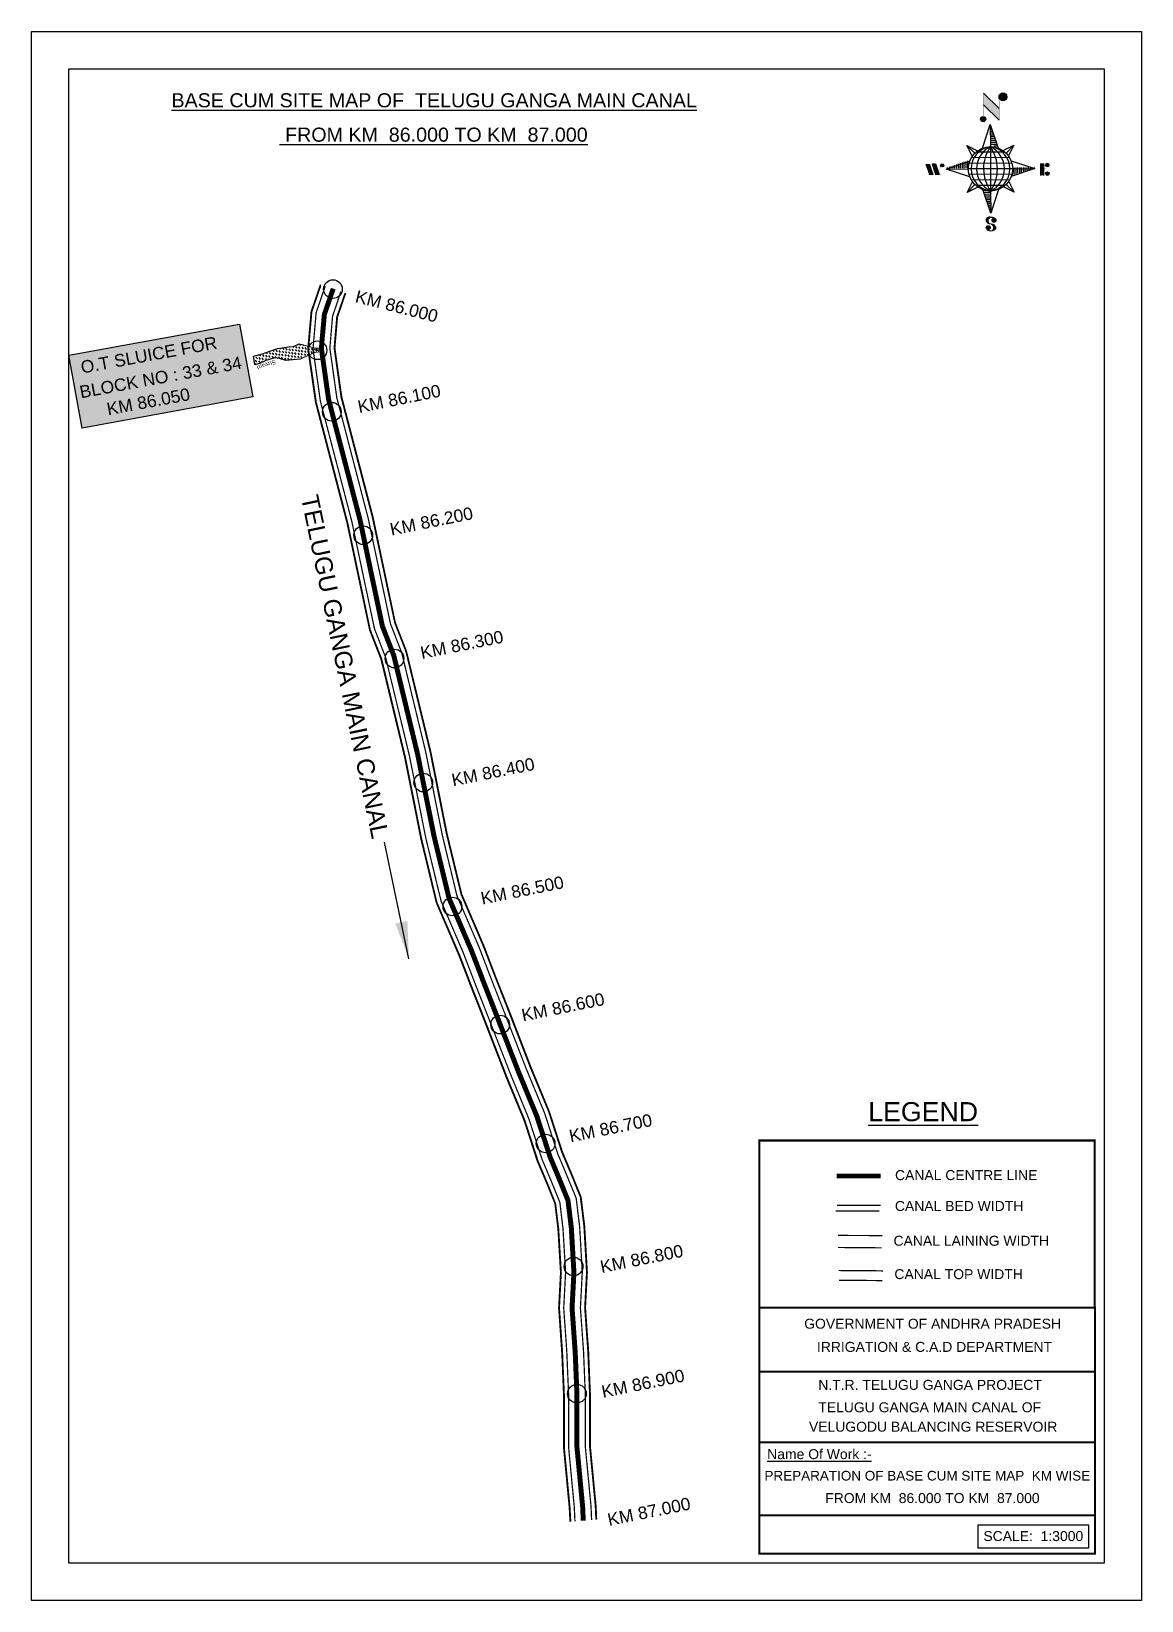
# Model space of a CAD drawing. Header units: inches. Extents: x 269438 to 270329, y 1660038 to 1661298.
import ezdxf

# ---------------------------------------------------------------- set-up
doc = ezdxf.new("R2010")
doc.units = ezdxf.units.IN
doc.header["$MEASUREMENT"] = 0
doc.header["$PDMODE"] = 32
doc.header["$PDSIZE"] = 15
doc.linetypes.add('ACAD_ISO02W100', pattern=[15, 12, -3])
for name, color, linetype in [('AQUADUCT', 1, 'Continuous'), ('bed with', 5, 'Continuous'), ('bord', 1, 'Continuous'), ('cahnige', 7, 'Continuous'), ('canal', 1, 'Continuous'), ('CARTTRACK', 30, 'ACAD_ISO02W100'), ('chainage', 7, 'Continuous'), ('FRAME 025', 7, 'Continuous'), ('lining', 4, 'Continuous'), ('OT', 7, 'Continuous'), ('STREAM', 4, 'Continuous'), ('Stu coo', 3, 'Continuous'), ('TEXT', 7, 'Continuous'), ('top of bund', 1, 'Continuous'), ('V', 6, 'Continuous')]:
    doc.layers.add(name, color=color, linetype=linetype)
doc.styles.add('5mm', font='times.ttf', dxfattribs={"height": 3})
doc.styles.get("Standard").update_dxf_attribs({"font": 'arial.ttf'})
doc.dimstyles.get("Standard").update_dxf_attribs({"dimtxt": 0.18, "dimasz": 0.18, "dimexe": 0.18, "dimexo": 0.0625, "dimgap": 0.09, "dimtad": 0, "dimtih": 1, "dimtoh": 1, "dimdec": 4, "dimzin": 0, "dimdsep": 46, "dimtxsty": 'Standard', "dimcen": 0.09, "dimadec": 0, "dimazin": 0, "dimtfac": 1, "dimtdec": 4, "dimtofl": 0, "dimtmove": 0, "dimatfit": 3, "dimfxl": 1, "dimtolj": 1, "dimtzin": 0, "dimarcsym": 0})
pattern_1 = [(267.297113149, (-8720374.938, 50637915.138), (10.5367255337, -0.497431438), [])]
pattern_2 = [(357.297113149, (-8720374.938, 50637915.138), (0.497431438, 10.5367255337), [])]

# ---------------------------------------------------------------- blocks, each defined once
blk = doc.blocks.new('VBVB')
at = {"layer": 'STREAM'}
h = blk.add_hatch(dxfattribs=at)
h.set_pattern_fill('DASH', color=256, scale=10, style=0)
h.set_pattern_definition([(0, (17867.8837, -28501.71), (1.25, 1.25), [1.25, -1.25])])
h.paths.add_polyline_path([(380095.96, 1497774.98), (380098.87, 1497780.21), (380100.45, 1497784.62), (380101.78, 1497788.77), (380103.77, 1497793.59), (380099.53, 1497795.92), (380098.45, 1497793.51), (380097.62, 1497789.6), (380096.96, 1497787.69), (380095.79, 1497784.7), (380093.88, 1497782.96), (380090.89, 1497780.8), (380086.57, 1497773.96), (380084.6, 1497765.18), (380084.08, 1497764.33), (380085.94, 1497763.15), (380086.57, 1497763.83), (380093.72, 1497769.3), (380094.46, 1497772.65)])
at = {"layer": 'OT', "const_width": 0.5}
blk.add_lwpolyline([(380084.6, 1497765.18), (380084.07, 1497764.33), (380083.55, 1497763.48), (380085.4, 1497762.31), (380085.94, 1497763.15), (380084.08, 1497764.33), (380085.94, 1497763.15), (380086.57, 1497763.83), (380093.72, 1497769.3), (380086.57, 1497763.83), (380085.94, 1497763.15), (380084.08, 1497764.33), (380084.6, 1497765.18), (380086.57, 1497773.96)], dxfattribs=at)
at = {"layer": 'STREAM'}
blk.add_lwpolyline([(380086.57, 1497773.96), (380090.89, 1497780.8), (380093.88, 1497782.96), (380095.79, 1497784.7), (380096.96, 1497787.69), (380097.62, 1497789.6), (380098.45, 1497793.51), (380099.53, 1497795.92), (380103.77, 1497793.59), (380101.78, 1497788.77), (380100.45, 1497784.62), (380098.87, 1497780.21), (380095.96, 1497774.98), (380094.46, 1497772.65), (380093.72, 1497769.3)], dxfattribs=at)
at = {"layer": 'cahnige', "style": '5mm'}
blk.add_text('Stream', height=2.5, rotation=71.17434, dxfattribs=at).set_placement((380095, 1497785.49))
blk = doc.blocks.new('*X7')
at = {"color": 0, "linetype": 'Continuous'}
for p, q in [((6321.6, 240.5), (6322.3, 241.2)), ((6321.6, 240.3), (6322.3, 241)), ((6321.6, 240.1), (6322.3, 240.8)), ((6321.6, 239.9), (6322.4, 240.7)), ((6321.6, 239.8), (6322.4, 240.6)), ((6321.6, 239.6), (6322.5, 240.5)), ((6321.6, 239.4), (6322.5, 240.3)), ((6321.6, 239.2), (6322.6, 240.2)), ((6321.7, 239.1), (6322.6, 240.1)), ((6321.8, 240.8), (6322.4, 241.4)), ((6321.8, 239), (6322.7, 240)), ((6321.8, 239), (6322.8, 239.9)), ((6321.9, 238.9), (6322.9, 239.8)), ((6322, 238.8), (6323, 239.7)), ((6322.1, 241.3), (6322.4, 241.6)), ((6322.1, 238.7), (6323.1, 239.6)), ((6322.2, 238.6), (6323.1, 239.6)), ((6322.3, 238.5), (6323.2, 239.5)), ((6322.4, 238.5), (6323.3, 239.4)), ((6322.5, 238.4), (6323.4, 239.3)), ((6322.7, 238.4), (6323.6, 239.3)), ((6322.8, 238.3), (6323.7, 239.2)), ((6322.9, 238.3), (6323.8, 239.1)), ((6323.1, 238.2), (6323.9, 239.1)), ((6323.2, 238.2), (6324, 239)), ((6323.3, 238.2), (6324.2, 239)), ((6323.5, 238.1), (6324.3, 238.9)), ((6323.7, 238.1), (6324.4, 238.9)), ((6323.8, 238.1), (6324.6, 238.8)), ((6324.1, 238.2), (6324.7, 238.8)), ((6324.3, 238.3), (6324.9, 238.8)), ((6324.6, 238.3), (6325.1, 238.8)), ((6324.8, 238.4), (6325.2, 238.8)), ((6325.1, 238.5), (6325.4, 238.8)), ((6325.4, 238.6), (6325.6, 238.8))]:
    blk.add_line(p, q, dxfattribs=at)
blk = doc.blocks.new('*X6')
at = {"color": 0, "linetype": 'Continuous'}
for p, q in [((6324.4, 240.3), (6324.5, 240.4)), ((6324.6, 240.3), (6324.8, 240.5)), ((6324.7, 240.2), (6325, 240.5)), ((6324.8, 240.2), (6325.2, 240.6)), ((6325, 240.1), (6325.5, 240.6)), ((6325.1, 240.1), (6325.6, 240.6)), ((6325.2, 240), (6325.8, 240.6)), ((6325.3, 240), (6326, 240.6)), ((6325.4, 239.9), (6326.1, 240.6)), ((6325.5, 239.8), (6326.2, 240.5)), ((6325.6, 239.8), (6326.3, 240.5)), ((6325.7, 239.7), (6326.5, 240.4)), ((6325.9, 239.6), (6326.6, 240.3)), ((6326, 239.5), (6326.7, 240.3)), ((6326, 239.4), (6326.8, 240.2)), ((6326.1, 239.3), (6327, 240.2)), ((6326.2, 239.3), (6327.1, 240.1)), ((6326.3, 239.2), (6327.1, 240)), ((6326.4, 239.1), (6327.2, 239.9)), ((6326.5, 239), (6327.3, 239.8)), ((6326.5, 238.9), (6327.4, 239.7)), ((6326.6, 238.8), (6327.5, 239.6)), ((6326.7, 238.7), (6327.5, 239.5)), ((6326.8, 238.6), (6327.6, 239.4)), ((6326.8, 238.5), (6327.7, 239.3)), ((6326.8, 236.5), (6327.4, 237)), ((6326.9, 238.3), (6327.8, 239.2)), ((6326.9, 238.2), (6327.9, 239.1)), ((6326.9, 236.8), (6327.6, 237.4)), ((6327, 238.1), (6327.8, 239)), ((6327, 237.9), (6327.8, 238.8)), ((6327, 237.8), (6327.8, 238.6)), ((6327, 237.6), (6327.8, 238.4)), ((6327, 237.4), (6327.8, 238.2)), ((6327, 237.3), (6327.8, 238)), ((6327, 237.1), (6327.8, 237.9))]:
    blk.add_line(p, q, dxfattribs=at)
blk = doc.blocks.new('H')
at = {"layer": 'bord', "extrusion": (0.000427885, 0.004792, 0.999988)}
h = blk.add_hatch(dxfattribs=at)
h.set_pattern_fill('LINE', color=8, scale=84.387686, angle=-2.70289, style=0)
h.set_pattern_definition(pattern_2)
h.paths.add_polyline_path([(-492.5, 785.6, -0.090992), (-448, 775.2), (-486.5, 912)])
h = blk.add_hatch(dxfattribs=at)
h.set_pattern_fill('LINE', color=8, scale=84.387686, angle=-92.70289, style=0)
h.set_pattern_definition(pattern_1)
h.paths.add_polyline_path([(-624.9, 665.1, -0.090992), (-614.5, 709.6), (-751.3, 671.1)])
h = blk.add_hatch(dxfattribs=at)
h.set_pattern_fill('LINE', color=8, scale=84.387686, angle=-92.70289, style=0)
h.set_pattern_definition(pattern_1)
h.paths.add_polyline_path([(-245.6, 647.2), (-372, 653.2, -0.090992), (-382.4, 608.7)])
h = blk.add_hatch(dxfattribs=at)
h.set_pattern_fill('LINE', color=8, scale=84.387686, angle=-2.70289, style=0)
h.set_pattern_definition(pattern_2)
h.paths.add_polyline_path([(-504.4, 532.7, -0.090992), (-548.9, 543.1), (-510.4, 406.3)])
for p, q in [((-516.2, 1087.1, -1217.1), (-431.5, 994, -1216.7)), ((-519.4, 1020.4, -1216.8), (-434.7, 927.3, -1216.4)), ((-538.3, 773.7, -1215.6), (-487, 906.2, -1216.3)), ((-487, 906.2, -1216.3), (-493, 779.8, -1215.7)), ((-487, 906.2, -1216.3), (-448.5, 769.4, -1215.7)), ((-626.7, 793.8, -1215.7), (-566.8, 760.2, -1215.6)), ((-626.7, 793.8, -1215.7), (-584.1, 747, -1215.5)), ((-598.9, 731, -1215.4), (-626.7, 793.8, -1215.7)), ((-421.3, 753.3, -1215.6), (-358.5, 781.1, -1215.7)), ((-358.5, 781.1, -1215.7), (-405.3, 738.5, -1215.5)), ((-358.5, 781.1, -1215.7), (-392.1, 721.2, -1215.4)), ((-864.7, 700.9, -1215.1), (-846.9, 637.7, -1214.9)), ((-846.9, 700.1, -1215.1), (-829.1, 636.9, -1214.9)), ((-829.1, 699.2, -1215.2), (-811.3, 636, -1214.9)), ((-829.1, 699.2, -1215.2), (-811.3, 698.4, -1215.2)), ((-811.3, 698.4, -1215.2), (-793.5, 635.2, -1214.9)), ((-751.8, 665.3, -1215), (-615, 703.8, -1215.3)), ((-751.8, 665.3, -1215), (-625.4, 659.3, -1215)), ((-619.3, 614, -1214.8), (-751.8, 665.3, -1215)), ((-246.1, 641.4, -1215.1), (-382.9, 602.9, -1214.9)), ((-378.6, 692.6, -1215.3), (-246.1, 641.4, -1215.1)), ((-372.5, 647.4, -1215.1), (-246.1, 641.4, -1215.1)), ((-213.5, 669.3, -1215.3), (-216.7, 600.8, -1214.9)), ((-197.2, 599.9, -1214.9), (-193.9, 668.4, -1215.3)), ((-639.4, 525.6, -1214.4), (-605.8, 585.5, -1214.7)), ((-639.4, 525.6, -1214.4), (-592.6, 568.1, -1214.6)), ((-576.6, 553.3, -1214.6), (-639.4, 525.6, -1214.4)), ((-510.9, 400.5, -1213.9), (-549.4, 537.2, -1214.5)), ((-371.2, 512.9, -1214.5), (-431.1, 546.5, -1214.6)), ((-371.2, 512.9, -1214.5), (-413.8, 559.7, -1214.7)), ((-399, 575.7, -1214.7), (-371.2, 512.9, -1214.5)), ((-459.6, 533, -1214.5), (-510.9, 400.5, -1213.9)), ((-504.9, 526.9, -1214.5), (-510.9, 400.5, -1213.9))]:
    blk.add_line(p, q, dxfattribs=at)
at = {"layer": 'bord', "color": 8, "linetype": 'ByBlock', "extrusion": (0.000427885, 0.004792, 0.999988)}
for p, q in [((-386.5, 711.4, -1215.4), (-605.5, 721.7, -1215.4)), ((-410.8, 744.2, -1215.5), (-578.1, 752.1, -1215.5)), ((-493, 779.8, -1215.7), (-504.9, 526.9, -1214.5)), ((-372.5, 647.4, -1215.1), (-625.4, 659.3, -1215)), ((-378, 615.9, -1214.9), (-622.9, 627.5, -1214.9)), ((-375, 679.2, -1215.3), (-619.9, 690.7, -1215.2)), ((-392.4, 584.9, -1214.8), (-611.4, 595.3, -1214.7)), ((-419.8, 554.6, -1214.6), (-587.1, 562.5, -1214.6))]:
    blk.add_line(p, q, dxfattribs=at)
at = {"layer": 'bord', "extrusion": (0.000427885, 0.004792, 0.999988), "elevation": -1212.1}
for points, const_width in [([(-522, 959.6), (-515.7, 1092.9)], 1.61), ([(-434.2, 933.1), (-427.9, 1066.5)], 1.61), ([(-870.1, 707), (-846.4, 705.9)], 0.642), ([(-828.6, 642.7), (-855.2, 643.9)], 0.642), ([(-828.6, 642.7), (-821, 678)], 0.642), ([(-810.8, 641.8), (-784.1, 640.6)], 0.642), ([(-793, 641), (-781.6, 693.9)], 0.642), ([(-222.7, 675.6), (-173.8, 673.3)], 0.706), ([(-194.8, 644.8), (-185, 644.4)], 0.706), ([(-177.1, 604.8), (-226, 607.1)], 0.706)]:
    blk.add_lwpolyline(points, dxfattribs=dict(at, const_width=const_width))
for points, const_width in [([(-413.7, 1073.1, 1), (-397.6, 1057.7, 1)], 22.3), ([(-530.3, 949.5, 1), (-519.6, 939.3, 1)], 14.8), ([(-775.9, 696.6, 1), (-769.5, 690.4, 1)], 8.9), ([(-177.8, 666.9, 1), (-170.8, 660.1, 1)], 9.79), ([(-180.1, 618, 1), (-173.1, 611.2, 1)], 9.79), ([(-489.8, 361.7, 1), (-498.1, 369.1, 1)], 11.1), ([(-525.2, 321.6, 1), (-533.4, 328.9, 1)], 11.1)]:
    blk.add_lwpolyline(points, format="xyb", close=True, dxfattribs=dict(at, const_width=const_width))
for points in [[(-537, 317.4), (-530.7, 310.5), (-519.8, 306.8), (-504.9, 306.9), (-493.9, 310), (-486.3, 317.7), (-486.5, 325.8), (-490.6, 333.3), (-493.5, 336.2), (-502.8, 340.9), (-522.5, 347.3), (-530.4, 351.6), (-533.7, 354.6), (-537.4, 362.6), (-537, 373.4), (-530, 380.7), (-520, 384.1), (-503.5, 384.2), (-492.5, 379.9), (-487.1, 373.3)], [(-522.5, 347.6), (-526.2, 353.8), (-527.8, 360.6), (-527.9, 370.6), (-525.9, 375.5), (-521.3, 381.2), (-514.5, 384.4)], [(-504.9, 306.9), (-499, 312.4), (-497, 319.4), (-497.5, 326.5), (-501.2, 335.4), (-509.2, 343.2)]]:
    blk.add_lwpolyline(points, dxfattribs=at)
at = {"layer": 'bord', "extrusion": (0.000427885, 0.004792, 0.999988)}
for centre, radius in [((-405.6, 1065.4, -1212.1), 22.3), ((-525, 944.4, -1212.1), 14.8), ((-498.4, 659.1, -1212.1), 126.6), ((-772.7, 693.5, -1212.1), 8.9), ((-174.3, 663.5, -1212.1), 9.79), ((-176.6, 614.6, -1212.1), 9.79), ((-494, 365.4, -1212.1), 11.1), ((-529.3, 325.2, -1212.1), 11.1)]:
    blk.add_circle(centre, radius, dxfattribs=at)
at = {"layer": 'bord', "color": 8, "linetype": 'ByBlock', "extrusion": (0.000427885, 0.004792, 0.999988)}
for centre, radius, start, end in [((-481.5, 658.3, -1212.1), 127.7, 94.92536, 259.66906), ((-436.8, 656.2, -1212.1), 140.8, 113.28644, 241.30798), ((-315.9, 650.5, -1212.1), 222.3, 142.58916, 212.00526), ((-560.1, 662.1, -1212.1), 140.8, 293.28644, 61.30798), ((-681, 667.8, -1212.1), 222.3, 322.58916, 32.00526), ((-515.4, 659.9, -1212.1), 127.7, 274.92536, 79.66906)]:
    blk.add_arc(centre, radius, start, end, dxfattribs=at)
at = {"layer": 'bord', "extrusion": (0.000427885, 0.004792, 0.999988)}
for points in [[(-515.7, 1092.9, -1212.1), (-431, 999.8, -1212.1), (-518.9, 1026.2, -1212.1), (-434.2, 933.1, -1212.1)], [(-864.1, 706.7, -1212.1), (-846.4, 705.9, -1212.1), (-846.3, 643.5, -1212.1), (-828.6, 642.7, -1212.1)], [(-828.6, 705, -1212.1), (-810.8, 704.2, -1212.1), (-810.8, 641.8, -1212.1), (-793, 641, -1212.1)], [(-193.4, 674.2, -1212.1), (-196.6, 605.7, -1212.1), (-213, 675.1, -1212.1), (-216.2, 606.7, -1212.1)]]:
    blk.add_solid(points, dxfattribs=at)
at = {"layer": 'bord', "extrusion": (0.000427885, 0.004792, 0.999988), "xscale": 7.977342409717546, "yscale": 7.977342408231451, "zscale": 7.977342408476333, "rotation": 138.0840426661453}
for name, p in [('*X6', (38300.5, -31929.4, -1212.1)), ('*X7', (38314.4, -31950.9, -1212.1))]:
    blk.add_blockref(name, p, dxfattribs=at)

msp = doc.modelspace()

# ---------------------------------------------------------------- hatches: boundary and pattern name
at = {"layer": 'V'}
msp.add_hatch(color=2, dxfattribs=at).paths.add_polyline_path([(269468.1, 1661037.6), (269605, 1661062.7), (269615.8, 1661004.2), (269478.9, 1660979.2)])

# ---------------------------------------------------------------- linework, layer by layer
at = {"linetype": 'ByBlock'}
for points in [[(269438.1, 1660037.7), (269438.1, 1661297.7), (270329.1, 1661297.7), (270329.1, 1660037.7)], [(270299.1, 1661267.7), (270299.1, 1660067.7), (269468.1, 1660067.7), (269468.1, 1661267.7)]]:
    msp.add_lwpolyline(points, close=True, dxfattribs=at)
for p in [(269680.1, 1661090.7), (269679.2, 1660992.2), (269704.4, 1660893.1), (269729.5, 1660794.1), (269752.6, 1660694.5), (269776, 1660595), (269814.3, 1660500.2), (269850.8, 1660404.7), (269873.2, 1660306), (269875.9, 1660203.8)]:
    msp.add_point(p)
at = {"color": 2}
msp.add_point((269667.7, 1661041.6), dxfattribs=at)
at = {"layer": 'bed with', "const_width": 1}
for points in [[(269673.9, 1661093.1), (269666.6, 1661071.8), (269664.1, 1661042.9), (269670, 1661000.8), (269695.3, 1660903.9), (269713.4, 1660818.1), (269722.5, 1660794.6), (269741.6, 1660715.5), (269754.7, 1660649.6), (269766.9, 1660599.3), (269784.9, 1660557.3), (269794.6, 1660532), (269805.5, 1660504.2), (269822.9, 1660459.6), (269837.4, 1660424.4), (269847.9, 1660392), (269855.7, 1660373.5), (269862.2, 1660357.4), (269864.7, 1660336.5), (269866.8, 1660301.2), (269865.3, 1660272.6), (269867.8, 1660237.1), (269869.2, 1660203.6), (269869.2, 1660161), (269873.8, 1660112.6), (269874.3, 1660101.4)], [(269686.5, 1661088.8), (269679.8, 1661069), (269677.6, 1661043.3), (269683.2, 1661003.5), (269708.3, 1660907), (269726.3, 1660821.9), (269735.3, 1660798.7), (269754.7, 1660718.4), (269767.8, 1660652.5), (269779.6, 1660603.6), (269797.4, 1660562.3), (269807.1, 1660536.9), (269818, 1660509.1), (269835.3, 1660464.5), (269850, 1660429), (269860.4, 1660396.7), (269868, 1660378.6), (269875.3, 1660360.8), (269878.1, 1660337.7), (269880.2, 1660301.2), (269878.7, 1660272.7), (269881.2, 1660237.9), (269882.6, 1660203.9), (269882.6, 1660161.6), (269887.2, 1660113.5), (269887.7, 1660102.3)], [(270119.8, 1660355), (270116.7, 1660355), (270084.5, 1660355)], [(270118.7, 1660350.6), (270116.6, 1660350.6), (270083.8, 1660350.6), (270083.6, 1660350.6)]]:
    msp.add_lwpolyline(points, dxfattribs=at)
at = {"layer": 'canal', "color": 6, "const_width": 4}
for points in [[(270119.6, 1660378.6), (270117, 1660378.6), (270084.4, 1660378.6)], [(270084.4, 1660378.6), (270119.6, 1660378.6)]]:
    msp.add_lwpolyline(points, dxfattribs=at)
at = {"layer": 'FRAME 025', "lineweight": -3, "const_width": 1.64}
for points in [[(270022.3, 1660407.1), (270291.4, 1660407.1), (270291.4, 1660272.8), (270022.3, 1660272.8)], [(270022.3, 1660272.8), (270291.8, 1660272.8), (270291.8, 1660075.3), (270022.3, 1660075.3)]]:
    msp.add_lwpolyline(points, close=True, dxfattribs=at)
for points in [[(270022.3, 1660221.5), (270291.8, 1660221.5)], [(270022.3, 1660164.7), (270291.8, 1660164.7)], [(270022.3, 1660106.1), (270291.8, 1660106.1)]]:
    msp.add_lwpolyline(points, dxfattribs=at)
at = {"layer": 'lining', "const_width": 1}
for points in [[(269670.3, 1661093.6), (269663.1, 1661072.5), (269660.5, 1661042.8), (269666.6, 1661000.1), (269691.9, 1660903.1), (269710, 1660817.1), (269719.2, 1660793.6), (269738.2, 1660714.8), (269751.3, 1660648.9), (269763.5, 1660598.2), (269781.7, 1660556), (269791.4, 1660530.8), (269802.3, 1660503), (269819.6, 1660458.3), (269834.1, 1660423.2), (269844.6, 1660390.8), (269852.4, 1660372.2), (269858.7, 1660356.5), (269861.2, 1660336.2), (269863.3, 1660301.1), (269861.8, 1660272.6), (269864.3, 1660236.9), (269865.7, 1660203.5), (269865.7, 1660160.8), (269870.3, 1660112.3), (269870.9, 1660101)], [(269689.9, 1661087.7), (269683.2, 1661068.3), (269681.1, 1661043.4), (269686.6, 1661004.2), (269711.7, 1660907.8), (269729.7, 1660822.9), (269738.7, 1660799.7), (269758.1, 1660719.2), (269771.2, 1660653.3), (269783, 1660604.7), (269800.6, 1660563.7), (269810.4, 1660538.2), (269821.3, 1660510.4), (269838.5, 1660465.8), (269853.3, 1660430.2), (269863.7, 1660397.9), (269871.3, 1660380), (269878.7, 1660361.7), (269881.6, 1660338), (269883.7, 1660301.2), (269882.2, 1660272.7), (269884.7, 1660238.1), (269886.1, 1660204), (269886.1, 1660161.8), (269890.7, 1660113.8), (269891.2, 1660102.7)], [(270085.5, 1660330.9), (270110.2, 1660330.8), (270120.9, 1660330.6)], [(270085.5, 1660321.2), (270112.3, 1660321), (270120.4, 1660320.9)]]:
    msp.add_lwpolyline(points, dxfattribs=at)
at = {"layer": 'top of bund', "const_width": 1}
for points in [[(269670.1, 1661094.4), (269662.6, 1661072.6), (269660, 1661042.8), (269666.1, 1661000), (269691.4, 1660903), (269709.6, 1660816.9), (269718.7, 1660793.4), (269737.7, 1660714.7), (269750.8, 1660648.8), (269763.1, 1660598.1), (269781.2, 1660555.8), (269790.9, 1660530.6), (269801.8, 1660502.8), (269819.1, 1660458.1), (269833.6, 1660423), (269844.1, 1660390.6), (269852, 1660372), (269858.3, 1660356.4), (269860.7, 1660336.2), (269862.8, 1660301.1), (269861.3, 1660272.6), (269863.8, 1660236.9), (269865.2, 1660203.5), (269865.2, 1660160.8), (269869.8, 1660112.3), (269870.4, 1660101.1)], [(269690.3, 1661087.5), (269683.7, 1661068.2), (269681.6, 1661043.4), (269687.1, 1661004.3), (269712.2, 1660907.9), (269730.1, 1660823), (269739.1, 1660799.9), (269758.6, 1660719.3), (269771.7, 1660653.4), (269783.4, 1660604.9), (269801.1, 1660563.8), (269810.8, 1660538.3), (269821.8, 1660510.6), (269839, 1660466), (269853.7, 1660430.4), (269864.2, 1660398.1), (269871.7, 1660380.2), (269879.2, 1660361.8), (269882.1, 1660338.1), (269884.2, 1660301.2), (269882.7, 1660272.8), (269885.2, 1660238.1), (269886.6, 1660204), (269886.6, 1660161.8), (269891.2, 1660113.8), (269891.7, 1660102.8)], [(270086, 1660302.7), (270110.6, 1660302.6), (270121.5, 1660302.4)], [(270121, 1660294.6), (270113.1, 1660294.7), (270086.2, 1660294.9)]]:
    msp.add_lwpolyline(points, dxfattribs=at)
at = {"layer": 'V', "color": 1, "const_width": 4}
msp.add_lwpolyline([(269680.3, 1661091.1), (269673.2, 1661070.4), (269670.8, 1661043.1), (269676.6, 1661002.2), (269701.8, 1660905.5), (269719.8, 1660820), (269728.9, 1660796.6), (269748.1, 1660717), (269761.3, 1660651.1), (269773.3, 1660601.5), (269791.2, 1660559.8), (269800.9, 1660534.5), (269811.8, 1660506.7), (269829.1, 1660462), (269843.7, 1660426.7), (269854.2, 1660394.3), (269861.8, 1660376.1), (269868.7, 1660359.1), (269871.4, 1660337.1), (269873.5, 1660301.2), (269872, 1660272.7), (269874.5, 1660237.5), (269875.9, 1660203.8), (269875.9, 1660161.3), (269880.5, 1660113), (269881, 1660101.9)], dxfattribs=at)
at = {"layer": 'V', "color": 2}
msp.add_lwpolyline([(269468.1, 1661037.6), (269605, 1661062.7), (269615.8, 1661004.2), (269478.9, 1660979.2)], close=True, dxfattribs=at)
at = {"layer": 'V', "color": 0}
msp.add_lwpolyline([(270197.8, 1660098.4), (270286.5, 1660098.4), (270286.5, 1660079.7), (270197.8, 1660079.7)], close=True, dxfattribs=at)

# ---------------------------------------------------------------- block references
at = {"layer": 'AQUADUCT', "color": 1, "xscale": 0.1408039184319789, "yscale": 0.1408039187081158, "zscale": 0.1408039184379445, "rotation": 3.078330572322649}
msp.add_blockref('H', (270282.9, 1661099.2, 170.9), dxfattribs=at)
at = {"layer": 'CARTTRACK', "color": 3, "xscale": 1.439622272871595, "yscale": 1.439622273552914, "zscale": 1.439622273616309, "rotation": 127.6012021866389}
msp.add_blockref('VBVB', (2311853, 2543164), dxfattribs=at)

# ---------------------------------------------------------------- texts
at = {"layer": 'chainage', "color": 0}
for s, rotation, p in [('KM 86.000', 345.8378, (269697.3, 1661080.4)), ('KM 86.100', 11.4246, (269701.1, 1660991.2)), ('KM 86.200', 11.4246, (269727, 1660892.8)), ('KM 86.300', 11.4246, (269751.4, 1660793.7)), ('KM 86.400', 11.4246, (269776.5, 1660691.5)), ('KM 86.500', 11.4246, (269799.9, 1660596.5)), ('KM 86.600', 11.4246, (269832.6, 1660502.7)), ('KM 86.700', 11.4246, (269870.8, 1660405.6)), ('KM 86.800', 11.4246, (269895.7, 1660300.6)), ('KM 86.900', 11.4246, (269896.8, 1660200.4)), ('KM 87.000', 11.4246, (269901.6, 1660097.6))]:
    msp.add_text(s, height=10, rotation=rotation, dxfattribs=at).set_placement(p)
at = {"layer": 'chainage', "color": 1}
msp.add_text('TELUGU GANGA MAIN CANAL', height=14.042, rotation=281.7325, dxfattribs=at).set_placement((269654.3, 1660923.8))
at = {"layer": 'chainage', "color": 0}
for s, height, p in [('%%ULEGEND', 15.34, (270109.7, 1660422.6)), ('CANAL CENTRE LINE', 8, (270131.2, 1660375.3)), ('CANAL BED WIDTH', 8, (270131.1, 1660350.5)), ('CANAL LAINING WIDTH', 8, (270130, 1660322.6)), ('CANAL TOP WIDTH', 8, (270130.7, 1660295.8)), ('GOVERNMENT OF ANDHRA PRADESH ', 8, (270058.3, 1660256)), ('IRRIGATION & C.A.D DEPARTMENT', 8, (270068.5, 1660237.4)), ('N.T.R. TELUGU GANGA PROJECT', 8, (270069.6, 1660206.9)), ('TELUGU GANGA MAIN CANAL OF', 8, (270069.6, 1660188.9)), (' VELUGODU BALANCING RESERVOIR', 8, (270059, 1660173.3)), ('%%UName Of Work :-', 8, (270028.6, 1660151.3)), ('PREPARATION OF BASE CUM SITE MAP  KM WISE', 7.743, (270026.4, 1660134.1)), (' FROM KM  86.000 TO KM  87.000', 8, (270072.1, 1660116)), ('SCALE:  1:3000', 8, (270202.1, 1660085.5))]:
    msp.add_text(s, height=height, dxfattribs=at).set_placement(p)
at = {"layer": 'Stu coo', "color": 1}
for s, p in [('O.T SLUICE FOR ', (269478.7, 1661022.9)), (' BLOCK NO : 33 & 34', (269474, 1661002.3)), ('KM 86.050', (269499.6, 1660989.4))]:
    msp.add_text(s, height=10, rotation=10.4782, dxfattribs=at).set_placement(p)
at = {"layer": 'TEXT', "color": 0}
for s, p in [('%%UBASE CUM SITE MAP OF  TELUGU GANGA MAIN CANAL', (269550.5, 1661236.7)), ('%%U FROM KM  86.000 TO KM  87.000', (269637.3, 1661209.1))]:
    msp.add_text(s, height=11.294, dxfattribs=at).set_placement(p)

# ---------------------------------------------------------------- leaders
at = {"layer": 'chainage', "color": 1}
msp.add_leader([(269741.1, 1660553), (269721.6, 1660646.7)], dimstyle='Standard', override={"dimasz": 30, "dimgap": 0.09, "dimtad": 0}, dxfattribs=at)

doc.saveas('drawing.dxf')
